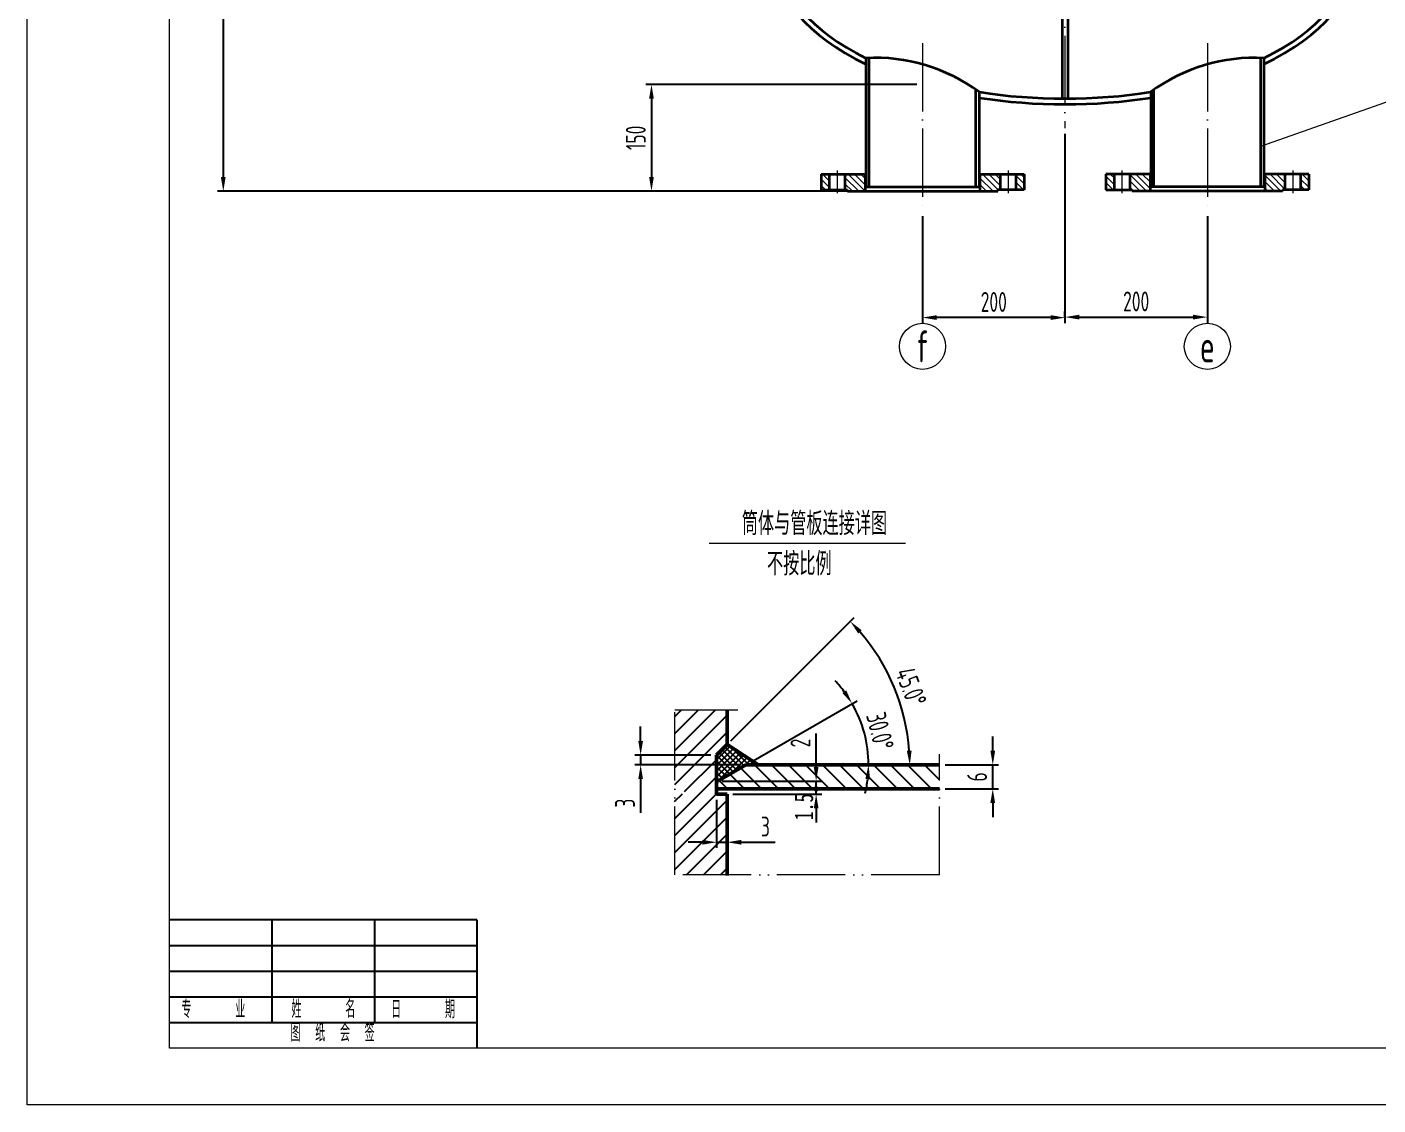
# Model space of a CAD drawing. Header units: millimetres. Extents: x -1140 to 3612, y -5124 to 1604.
# Drawn here: x -1140 to 757, y -5124 to -3610 of the extents above; entities that cross this region are included whole.
import ezdxf
from ezdxf.enums import TextEntityAlignment as Align

# ---------------------------------------------------------------- set-up
doc = ezdxf.new("R2010")
doc.units = ezdxf.units.MM
doc.header["$LTSCALE"] = 4
doc.linetypes.add('ACAD_ISO04W100', pattern=[30, 24, -3, 0, -3])
doc.linetypes.add('ACAD_ISO05W100', pattern=[33, 24, -3, 0, -3, 0, -3])
for name, color, linetype, lineweight in [('1', 3, 'Continuous', 50), ('2', 4, 'Continuous', 25), ('中心线', 1, 'ACAD_ISO04W100', 18), ('中粗线', 3, 'Continuous', 35), ('双点划线', 5, 'ACAD_ISO05W100', 18), ('标注', 7, 'Continuous', 18), ('细实线', 7, 'Continuous', 18)]:
    doc.layers.add(name, color=color, linetype=linetype, lineweight=lineweight)
doc.layers.add('DIM', color=2, linetype='Continuous')
doc.styles.add('HGCAD', font='gbenor.shx', dxfattribs={"width": 0.75, "bigfont": 'gbcbig.shx'})
doc.styles.add('HZTXT', font='Tssdeng.shx', dxfattribs={"bigfont": 'hztxt.shx'})
doc.styles.get("Standard").update_dxf_attribs({"font": 'SIMFANG.TTF'})
doc.dimstyles.new('HGCAD$0', dxfattribs={"dimscale": 8, "dimtxt": 3.5, "dimasz": 2.5, "dimexe": 1, "dimexo": 1, "dimgap": 1, "dimtad": 1, "dimdec": 1, "dimdsep": 46, "dimtxsty": 'HGCAD', "dimcen": 0, "dimadec": 1, "dimazin": 0, "dimtfac": 1, "dimtdec": 1, "dimtmove": 0, "dimatfit": 1, "dimfxl": 0, "dimarcsym": 0})
doc.dimstyles.new('HGCAD$2', dxfattribs={"dimscale": 8, "dimtxt": 3.5, "dimasz": 2.5, "dimexe": 1, "dimexo": 1, "dimgap": 1, "dimtad": 2, "dimtih": 1, "dimdec": 1, "dimdsep": 46, "dimtxsty": 'HGCAD', "dimcen": 0, "dimadec": 0, "dimazin": 0, "dimtfac": 1, "dimtdec": 1, "dimtmove": 0, "dimatfit": 1, "dimfxl": 0, "dimarcsym": 0})
pattern_1 = [(135, (0, 13.331), (-4.490128, -4.490128), [])]

# ---------------------------------------------------------------- blocks, each defined once
blk = doc.blocks.new('HGCAD#HGTFTK~A1Z~HGCAD图框')
at = {"layer": '细实线', "color": 7}
blk.add_lwpolyline([(10, -10), (-584, -10), (-584, 831), (10, 831)], close=True, dxfattribs=at)
at = {"layer": '细实线', "color": 2}
blk.add_lwpolyline([(0, 0), (-559, 0), (-559, 821), (0, 821)], close=True, dxfattribs=at)
blk = doc.blocks.new('*D19')
at = {"layer": 'Defpoints', "color": 0, "ltscale": 8}
for p in [(31.5, -4587.5), (-130.5, -4646.4), (-130.5, -4646.4), (141.3, -4646.4), (-171.5, -4670.1)]:
    blk.add_point(p, dxfattribs=at)
at = {"layer": '标注', "color": 0, "lineweight": -2, "ltscale": 8}
blk.add_line((-123.5, -4642.4), (25.8, -4556.2), dxfattribs=at)
for start, end in [(36.6505, 43.301), (0, 30), (346.699, 353.3495)]:
    blk.add_arc((-130.5, -4646.4), 172.4, start, end, dxfattribs=at)
at = {"layer": '标注', "color": 0, "ltscale": 8}
for points in [[(10.6, -4541.7), (5.1, -4545.3), (18.8, -4560.2)], [(37.5, -4666.2), (44.1, -4666.6), (41.9, -4646.4)]]:
    blk.add_solid(points, dxfattribs=at)
at = {"layer": '标注', "color": 0, "ltscale": 8, "insert": (58.1, -4599), "char_height": 28, "attachment_point": 5, "rotation": 284.1314, "style": 'HGCAD'}
blk.add_mtext('30.0°', dxfattribs=at)
blk = doc.blocks.new('*X10')
at = {"color": 0}
for p, q in [((35.57, 40.8), (32.82, 43.54)), ((38.75, 40.8), (34.84, 44.71)), ((41.93, 40.8), (37.45, 45.28)), ((45.12, 40.8), (40.63, 45.28)), ((48.3, 40.8), (43.81, 45.28)), ((51.48, 40.8), (47, 45.28)), ((54.66, 40.8), (50.18, 45.28)), ((57.84, 40.8), (53.36, 45.28)), ((61.03, 40.8), (56.54, 45.28)), ((64.21, 40.8), (59.72, 45.28)), ((67.39, 40.8), (62.91, 45.28)), ((70.57, 40.8), (66.09, 45.28)), ((72.07, 42.48), (69.27, 45.28)), ((32.39, 40.8), (30.81, 42.38))]:
    blk.add_line(p, q, dxfattribs=at)
blk = doc.blocks.new('*D20')
at = {"layer": 'Defpoints', "color": 0, "ltscale": 8}
for p in [(61.6, -4503.9), (-157, -4618.1), (-171.5, -4632.6), (-130.5, -4646.4), (141.3, -4646.4)]:
    blk.add_point(p, dxfattribs=at)
at = {"layer": '标注', "color": 0, "lineweight": -2, "ltscale": 8}
blk.add_line((-151.4, -4612.4), (21.9, -4439.1), dxfattribs=at)
blk.add_arc((-185.4, -4646.4), 285.1, 4.0197, 40.9803, dxfattribs=at)
at = {"layer": '标注', "color": 0, "ltscale": 8}
for points in [[(27.4, -4461.7), (32.3, -4457.2), (16.2, -4444.8)], [(102.4, -4626.3), (95.7, -4626.5), (99.8, -4646.4)]]:
    blk.add_solid(points, dxfattribs=at)
at = {"layer": '标注', "color": 0, "ltscale": 8, "insert": (101.5, -4536.8), "char_height": 28, "attachment_point": 5, "rotation": 290.9055, "style": 'HGCAD'}
blk.add_mtext('45.0°', dxfattribs=at)
blk = doc.blocks.new('*D21')
at = {"layer": 'Defpoints', "color": 0, "ltscale": 8}
for p in [(-278.2, -4646.4), (-171.5, -4632.6), (-129.6, -4646.4)]:
    blk.add_point(p, dxfattribs=at)
at = {"layer": '标注', "color": 0, "lineweight": -2, "ltscale": 8}
for p, q in [((-278.2, -4612.6), (-278.2, -4592.6)), ((-179.5, -4632.6), (-286.2, -4632.6)), ((-137.6, -4646.4), (-286.2, -4646.4)), ((-278.2, -4632.6), (-278.2, -4646.4)), ((-278.2, -4666.4), (-278.2, -4713.7))]:
    blk.add_line(p, q, dxfattribs=at)
at = {"layer": '标注', "color": 0, "ltscale": 8}
for points in [[(-281.6, -4612.6), (-274.9, -4612.6), (-278.2, -4632.6)], [(-281.6, -4666.4), (-274.9, -4666.4), (-278.2, -4646.4)]]:
    blk.add_solid(points, dxfattribs=at)
at = {"layer": '标注', "color": 0, "ltscale": 8, "insert": (-300.2, -4700.1), "char_height": 28, "attachment_point": 5, "rotation": 90, "style": 'HGCAD'}
blk.add_mtext('3', dxfattribs=at)
blk = doc.blocks.new('*D22')
at = {"layer": 'Defpoints', "color": 0, "ltscale": 8}
for p in [(-171.5, -4669.4), (-31.7, -4669.4), (-156.7, -4687.5)]:
    blk.add_point(p, dxfattribs=at)
at = {"layer": '标注', "color": 0, "lineweight": -2, "ltscale": 8}
for p, q in [((-31.7, -4649.4), (-31.7, -4602.1)), ((-163.5, -4669.4), (-23.7, -4669.4)), ((-31.7, -4687.5), (-31.7, -4669.4)), ((-148.7, -4687.5), (-23.7, -4687.5)), ((-31.7, -4707.5), (-31.7, -4727.5))]:
    blk.add_line(p, q, dxfattribs=at)
at = {"layer": '标注', "color": 0, "ltscale": 8}
for points in [[(-35, -4649.4), (-28.4, -4649.4), (-31.7, -4669.4)], [(-35, -4707.5), (-28.4, -4707.5), (-31.7, -4687.5)]]:
    blk.add_solid(points, dxfattribs=at)
at = {"layer": '标注', "color": 0, "ltscale": 8, "insert": (-53.7, -4615.7), "char_height": 28, "attachment_point": 5, "rotation": 90, "style": 'HGCAD'}
blk.add_mtext('2', dxfattribs=at)
blk = doc.blocks.new('*D23')
at = {"layer": 'Defpoints', "color": 0, "ltscale": 8}
for p in [(-171.5, -4687.5), (-156.7, -4751.9), (-156.7, -4755)]:
    blk.add_point(p, dxfattribs=at)
at = {"layer": '标注', "color": 0, "lineweight": -2, "ltscale": 8}
for p, q in [((-171.5, -4695.5), (-171.5, -4763)), ((-191.5, -4755), (-211.5, -4755)), ((-171.5, -4755), (-156.7, -4755)), ((-156.7, -4759.9), (-156.7, -4763)), ((-136.7, -4755), (-89.4, -4755))]:
    blk.add_line(p, q, dxfattribs=at)
at = {"layer": '标注', "color": 0, "ltscale": 8}
for points in [[(-191.5, -4751.7), (-191.5, -4758.4), (-171.5, -4755)], [(-136.7, -4751.7), (-136.7, -4758.4), (-156.7, -4755)]]:
    blk.add_solid(points, dxfattribs=at)
at = {"layer": '标注', "color": 0, "ltscale": 8, "insert": (-103, -4733), "char_height": 28, "attachment_point": 5, "style": 'HGCAD'}
blk.add_mtext('3', dxfattribs=at)
blk = doc.blocks.new('*X11')
at = {"color": 0}
for p, q in [((30.35, 46.26), (32.85, 48.76)), ((30.35, 45.2), (33.5, 48.35)), ((34.84, 44.71), (31.39, 48.16)), ((35.51, 45.1), (31.92, 48.69)), ((36.39, 45.28), (33.01, 48.66)), ((30.35, 44.14), (34.14, 47.93)), ((30.35, 43.08), (34.78, 47.51)), ((33.5, 43.93), (30.35, 47.08)), ((32.82, 43.54), (30.35, 46.02)), ((30.59, 42.25), (35.42, 47.09)), ((34.17, 44.32), (30.86, 47.63)), ((33.1, 43.7), (36.06, 46.67)), ((35.6, 45.15), (36.71, 46.25)), ((37.45, 45.28), (36.06, 46.68)), ((36.8, 45.28), (37.35, 45.83)), ((32.15, 43.16), (30.35, 44.95)), ((31.48, 42.77), (30.35, 43.89)), ((37.86, 45.28), (37.99, 45.41)), ((30.81, 42.38), (30.35, 42.83))]:
    blk.add_line(p, q, dxfattribs=at)
blk = doc.blocks.new('*D24')
at = {"layer": 'Defpoints', "color": 0, "ltscale": 8}
for p in [(141.3, -4646.4), (216.4, -4646.4), (141.3, -4680)]:
    blk.add_point(p, dxfattribs=at)
at = {"layer": '标注', "color": 0, "lineweight": -2, "ltscale": 8}
for p, q in [((216.4, -4626.4), (216.4, -4606.4)), ((149.3, -4646.4), (224.4, -4646.4)), ((216.4, -4680), (216.4, -4646.4)), ((149.3, -4680), (224.4, -4680)), ((216.4, -4700), (216.4, -4720))]:
    blk.add_line(p, q, dxfattribs=at)
at = {"layer": '标注', "color": 0, "ltscale": 8}
for points in [[(213, -4626.4), (219.7, -4626.4), (216.4, -4646.4)], [(213, -4700), (219.7, -4700), (216.4, -4680)]]:
    blk.add_solid(points, dxfattribs=at)
at = {"layer": '标注', "color": 0, "ltscale": 8, "insert": (194.4, -4663.2), "char_height": 28, "attachment_point": 5, "rotation": 90, "style": 'HGCAD'}
blk.add_mtext('6 ', dxfattribs=at)
blk = doc.blocks.new('*D48')
at = {"layer": 'Defpoints', "color": 0, "ltscale": 8}
for p in [(117.8, -3690.4), (-263, -3840.4), (117.8, -3840.4)]:
    blk.add_point(p, dxfattribs=at)
at = {"layer": '标注', "color": 0, "lineweight": -2, "ltscale": 8}
for p, q in [((109.8, -3690.4), (-271, -3690.4)), ((-263, -3710.4), (-263, -3820.4)), ((109.8, -3840.4), (-271, -3840.4))]:
    blk.add_line(p, q, dxfattribs=at)
at = {"layer": '标注', "color": 0, "ltscale": 8}
for points in [[(-266.3, -3710.4), (-259.7, -3710.4), (-263, -3690.4)], [(-266.3, -3820.4), (-259.7, -3820.4), (-263, -3840.4)]]:
    blk.add_solid(points, dxfattribs=at)
at = {"layer": '标注', "color": 0, "ltscale": 8, "insert": (-285, -3765.4), "char_height": 28, "attachment_point": 5, "rotation": 90, "style": 'HGCAD'}
blk.add_mtext('150', dxfattribs=at)
blk = doc.blocks.new('*D49')
at = {"layer": 'Defpoints', "color": 0, "ltscale": 8}
for p in [(317.8, -3751.9), (117.8, -3867.5), (117.8, -4018)]:
    blk.add_point(p, dxfattribs=at)
at = {"layer": '标注', "color": 0, "lineweight": -2, "ltscale": 8}
for p, q in [((317.8, -3759.9), (317.8, -4026)), ((117.8, -3875.5), (117.8, -4026)), ((297.8, -4018), (137.8, -4018))]:
    blk.add_line(p, q, dxfattribs=at)
at = {"layer": '标注', "color": 0, "ltscale": 8}
for points in [[(137.8, -4014.6), (137.8, -4021.3), (117.8, -4018)], [(297.8, -4014.6), (297.8, -4021.3), (317.8, -4018)]]:
    blk.add_solid(points, dxfattribs=at)
at = {"layer": '标注', "color": 0, "ltscale": 8, "insert": (217.8, -3996), "char_height": 28, "attachment_point": 5, "style": 'HGCAD'}
blk.add_mtext('200', dxfattribs=at)
blk = doc.blocks.new('*D50')
at = {"layer": 'Defpoints', "color": 0, "ltscale": 8}
for p in [(517.8, -3867.5), (517.8, -4017.3), (317.8, -4026)]:
    blk.add_point(p, dxfattribs=at)
at = {"layer": '标注', "color": 0, "lineweight": -2, "ltscale": 8}
for p, q in [((517.8, -3875.5), (517.8, -4025.3)), ((317.8, -4018), (317.8, -4009.3)), ((337.8, -4017.3), (497.8, -4017.3))]:
    blk.add_line(p, q, dxfattribs=at)
at = {"layer": '标注', "color": 0, "ltscale": 8}
for points in [[(337.8, -4014), (337.8, -4020.6), (317.8, -4017.3)], [(497.8, -4014), (497.8, -4020.6), (517.8, -4017.3)]]:
    blk.add_solid(points, dxfattribs=at)
at = {"layer": '标注', "color": 0, "ltscale": 8, "insert": (417.8, -3995.3), "char_height": 28, "attachment_point": 5, "style": 'HGCAD'}
blk.add_mtext('200', dxfattribs=at)
blk = doc.blocks.new('*D60')
at = {"layer": 'Defpoints', "color": 0, "ltscale": 8}
for p in [(317.8, 1240.7), (-864.4, -3840.4), (-168.6, -3840.4)]:
    blk.add_point(p, dxfattribs=at)
at = {"layer": '标注', "color": 0, "lineweight": -2, "ltscale": 8}
for p, q in [((309.8, 1240.7), (-872.4, 1240.7)), ((-864.4, 1220.7), (-864.4, -3820.4)), ((-176.6, -3840.4), (-872.4, -3840.4))]:
    blk.add_line(p, q, dxfattribs=at)
at = {"layer": '标注', "color": 0, "ltscale": 8}
for points in [[(-867.8, 1220.7), (-861.1, 1220.7), (-864.4, 1240.7)], [(-867.8, -3820.4), (-861.1, -3820.4), (-864.4, -3840.4)]]:
    blk.add_solid(points, dxfattribs=at)
at = {"layer": '标注', "color": 0, "ltscale": 8, "insert": (-886.4, -1299.9), "char_height": 28, "attachment_point": 5, "rotation": 90, "style": 'HGCAD'}
blk.add_mtext('5081', dxfattribs=at)

msp = doc.modelspace()

# ---------------------------------------------------------------- hatches: boundary and pattern name
at = {"layer": '细实线', "ltscale": 8}
h = msp.add_hatch(dxfattribs=at)
h.set_pattern_fill('ANSI31', color=256, scale=2, angle=90, style=0)
h.set_pattern_definition(pattern_1)
h.paths.add_polyline_path([(-24.72, -3816.42), (-24.72, -3838.42), (-13.22, -3838.42), (-13.22, -3816.42)])
h.paths.add_polyline_path([(260.28, -3816.42), (260.28, -3838.42), (248.78, -3838.42), (248.78, -3816.42)])
h.paths.add_polyline_path([(37.28, -3816.42), (37.28, -3840.42), (12.28, -3840.42), (12.28, -3838.42), (8.78, -3838.42), (8.78, -3816.42)])
h.paths.add_polyline_path([(198.28, -3816.42), (198.28, -3840.42), (223.28, -3840.42), (223.28, -3838.42), (226.78, -3838.42), (226.78, -3816.42)])
h = msp.add_hatch(dxfattribs=at)
h.set_pattern_fill('ANSI31', color=256, scale=2, angle=90, style=0)
h.set_pattern_definition(pattern_1)
h.paths.add_polyline_path([(660.28, -3816.42), (660.28, -3838.42), (648.78, -3838.42), (648.78, -3816.42)])
h.paths.add_polyline_path([(375.28, -3816.42), (375.28, -3838.42), (386.78, -3838.42), (386.78, -3816.42)])
h.paths.add_polyline_path([(598.28, -3816.42), (598.28, -3840.42), (623.28, -3840.42), (623.28, -3838.42), (626.78, -3838.42), (626.78, -3816.42)])
h.paths.add_polyline_path([(437.28, -3816.42), (437.28, -3840.42), (412.28, -3840.42), (412.28, -3838.42), (408.78, -3838.42), (408.78, -3816.42)])

# ---------------------------------------------------------------- linework, layer by layer
at = {"color": 0}
for p, q in [((-230.22, -4626.15), (-173.11, -4569.03)), ((-230.22, -4602.28), (-196.97, -4569.03)), ((-230.22, -4578.42), (-220.84, -4569.03)), ((-230.22, -4650.01), (-156.69, -4576.48)), ((-230.22, -4673.87), (-156.69, -4600.34)), ((-216.38, -4683.9), (-171.54, -4639.06)), ((-230.22, -4721.6), (-171.54, -4662.92)), ((-230.22, -4745.47), (-171.54, -4686.79)), ((-230.44, -4697.96), (-219.33, -4686.84)), ((-230.22, -4769.33), (-156.69, -4695.8)), ((-230.22, -4793.2), (-156.69, -4719.67)), ((-213.75, -4800.59), (-156.69, -4743.53)), ((-189.88, -4800.59), (-156.69, -4767.4)), ((-166.02, -4800.59), (-156.69, -4791.26))]:
    msp.add_line(p, q, dxfattribs=at)
at = {"layer": '1', "color": 3}
for p, q in [((-156.69, -4569.03), (-156.69, -4617.74)), ((-171.54, -4632.59), (-156.69, -4617.74)), ((-156.69, -4617.74), (-112.39, -4646.63)), ((-171.54, -4632.59), (-171.54, -4687.46)), ((-171.54, -4670.14), (-130.46, -4646.42)), ((141.35, -4646.42), (-130.46, -4646.42)), ((141.35, -4680.04), (-171.54, -4680.04)), ((-156.69, -4687.46), (-171.54, -4687.46)), ((-156.69, -4687.46), (-156.69, -4801.76))]:
    msp.add_line(p, q, dxfattribs=at)
at = {"layer": 'DIM', "const_width": 3.75}
msp.add_lwpolyline([(-33.58, -4680.04, 1), (-29.83, -4680.04, 1)], format="xyb", close=True, dxfattribs=at)
at = {"layer": '中心线'}
for p, q in [((317.78, 1302.06), (317.78, -3751.94)), ((117.78, -3632.36), (117.78, -3867.51)), ((517.78, -3632.36), (517.78, -3867.51)), ((-2.22, -3811.42), (-2.22, -3843.42)), ((237.78, -3811.42), (237.78, -3843.42)), ((397.78, -3811.42), (397.78, -3843.42)), ((637.78, -3811.42), (637.78, -3843.42))]:
    msp.add_line(p, q, dxfattribs=at)
at = {"layer": '中粗线', "ltscale": 8}
for p, q in [((313.78, -3235.32), (313.78, -3710.31)), ((321.78, -3235.32), (321.78, -3710.31)), ((38.28, -3653.39), (38.28, -3834.42)), ((42.78, -3834.42), (42.78, -3653.19)), ((592.78, -3834.42), (592.78, -3653.19)), ((597.28, -3653.39), (597.28, -3834.42)), ((192.78, -3834.42), (192.78, -3697.79)), ((442.78, -3834.42), (442.78, -3697.79)), ((197.28, -3701.03), (197.28, -3834.42)), ((438.28, -3701.03), (438.28, -3834.42)), ((-24.72, -3816.42), (-24.72, -3838.42)), ((-24.72, -3816.42), (38.28, -3816.42)), ((-13.22, -3816.42), (-13.22, -3838.42)), ((8.78, -3816.42), (8.78, -3838.42)), ((37.28, -3816.42), (37.28, -3840.42)), ((197.28, -3816.42), (260.28, -3816.42)), ((198.28, -3816.42), (198.28, -3840.42)), ((226.78, -3816.42), (226.78, -3838.42)), ((248.78, -3816.42), (248.78, -3838.42)), ((260.28, -3816.42), (260.28, -3838.42)), ((375.28, -3816.42), (375.28, -3838.42)), ((438.28, -3816.42), (375.28, -3816.42)), ((386.78, -3816.42), (386.78, -3838.42)), ((408.78, -3816.42), (408.78, -3838.42)), ((437.28, -3816.42), (437.28, -3840.42)), ((660.28, -3816.42), (597.28, -3816.42)), ((598.28, -3816.42), (598.28, -3840.42)), ((626.78, -3816.42), (626.78, -3838.42)), ((648.78, -3816.42), (648.78, -3838.42)), ((660.28, -3816.42), (660.28, -3838.42)), ((-24.72, -3838.42), (12.28, -3838.42)), ((12.28, -3838.42), (12.28, -3840.42)), ((12.28, -3840.42), (223.28, -3840.42)), ((38.28, -3834.42), (197.28, -3834.42)), ((38.28, -3840.42), (197.28, -3840.42)), ((223.28, -3840.42), (223.28, -3838.42)), ((260.28, -3838.42), (223.28, -3838.42)), ((375.28, -3838.42), (412.28, -3838.42)), ((412.28, -3840.42), (412.28, -3838.42)), ((623.28, -3840.42), (412.28, -3840.42)), ((597.28, -3834.42), (438.28, -3834.42)), ((597.28, -3840.42), (438.28, -3840.42)), ((660.28, -3838.42), (623.28, -3838.42)), ((623.28, -3838.42), (623.28, -3840.42))]:
    msp.add_line(p, q, dxfattribs=at)
for centre, start, end in [((51.39, -3898.83), 53.58772, 93.05621), ((584.18, -3898.83), 86.94379, 126.41228)]:
    msp.add_arc(centre, 245.78, start, end, dxfattribs=at)
for major_axis, ratio, start_param, end_param in [((-408, 0), 0.5098039, 0, 0.8161253), ((-400, 0), 0.5, 0, 0.7971477), ((-408, 0), 0.5098039, 2.3254673, 3.1415927), ((-400, 0), 0.5, 2.344445, 3.1415927), ((-400, 0), 0.5, 1.264793, 1.8767996), ((-408, 0), 0.5098039, 1.2709817, 1.870611)]:
    msp.add_ellipse((317.78, -3510.32), major_axis=major_axis, ratio=ratio, start_param=start_param, end_param=end_param, dxfattribs=at)
at = {"layer": '双点划线'}
for p, q in [((-230.22, -4800.59), (-230.22, -4569.03)), ((-230.22, -4569.03), (-141.69, -4569.03)), ((141.35, -4800.59), (141.35, -4631.42)), ((141.35, -4800.59), (-230.22, -4800.59))]:
    msp.add_line(p, q, dxfattribs=at)
at = {"layer": '标注', "ltscale": 8}
msp.add_line((592.78, -3777.33), (793.79, -3706.32), dxfattribs=at)
at = {"layer": '标注', "ltscale": 6}
msp.add_line((-181.95, -4334.78), (93.6, -4334.78), dxfattribs=at)
for centre in [(117.78, -4058.36), (517.78, -4058.36)]:
    msp.add_circle(centre, 32.4, dxfattribs=at)
at = {"layer": '细实线', "color": 0, "lineweight": -3}
for p, q in [((-508.07, -4864.12), (-940.07, -4864.12)), ((-796.07, -4864.12), (-796.07, -5008.12)), ((-652.07, -4864.12), (-652.07, -5008.12)), ((-508.07, -4864.12), (-508.07, -5044.12)), ((-940.07, -4900.12), (-508.07, -4900.12)), ((-940.07, -4936.12), (-508.07, -4936.12)), ((-940.07, -4972.12), (-508.07, -4972.12)), ((-940.07, -5008.12), (-508.07, -5008.12))]:
    msp.add_line(p, q, dxfattribs=at)
for p in [(-796.07, -4864.12), (-652.07, -4864.12)]:
    msp.add_point(p, dxfattribs=at)

# ---------------------------------------------------------------- block references
at = {"layer": '2', "xscale": 7.5, "yscale": 7.5, "zscale": 7.5}
for name in ['*X11', '*X10']:
    msp.add_blockref(name, (-399.18, -4986.02), dxfattribs=at)
at = {"layer": '中心线', "ltscale": 8, "xscale": 8, "yscale": 8, "zscale": 8}
msp.add_blockref('HGCAD#HGTFTK~A1Z~HGCAD图框', (3531.93, -5044.12), dxfattribs=at)

# ---------------------------------------------------------------- texts
at = {"color": 7, "linetype": 'Continuous', "lineweight": 18, "style": 'HGCAD', "width": 0.75}
for s, p in [('专      业', (-923.25, -5002.06)), ('姓      名', (-768.69, -5001.85)), ('日      期', (-628.76, -5002.35)), ('图  纸  会  签', (-769.93, -5035))]:
    msp.add_text(s, height=25.2, dxfattribs=at).set_placement(p)
at = {"layer": '标注', "color": 3, "ltscale": 6, "style": 'HGCAD', "width": 0.75}
for s, p in [('f', (117.78, -4058.36)), ('e', (517.78, -4058.36))]:
    msp.add_text(s, height=45, dxfattribs=at).set_placement(p, align=Align.MIDDLE)
at = {"layer": '标注', "ltscale": 6, "style": 'HZTXT', "width": 0.7}
for s, p in [('筒体与管板连接详图', (-136.09, -4323.57)), ('不按比例', (-100.66, -4380.14))]:
    msp.add_text(s, height=32.393, dxfattribs=at).set_placement(p)
at = {"layer": '标注', "ltscale": 6, "width": 0.7}
msp.add_text('1.5', height=26.25, rotation=90, dxfattribs=at).set_placement((-35.89, -4724.13))

# ---------------------------------------------------------------- dimensions: what is measured, and where the dimension line sits
at = {"layer": '标注', "ltscale": 8}
dim = msp.add_linear_dim(base=(-864.43, -3840.42), p1=(317.78, 1240.68), p2=(-168.55, -3840.42), angle=90, dimstyle='HGCAD$0', override={"dimdec": 0}, dxfattribs=at)
dim.commit()
dim.dimension.update_dxf_attribs({"geometry": '*D60', "text_midpoint": (-864.43, -1299.87), "dimtype": 160})
dim = msp.add_linear_dim(base=(-263, -3840.42), p1=(117.78, -3690.42), p2=(117.78, -3840.42), angle=90, dimstyle='HGCAD$0', override={"dimdec": 0}, dxfattribs=at)
dim.commit()
dim.dimension.update_dxf_attribs({"geometry": '*D48', "text_midpoint": (-285, -3765.42)})
for base, p1, p2, picture, middle in [((117.78, -4017.96), (317.78, -3751.94), (117.78, -3867.51), '*D49', (217.78, -3995.96)), ((517.78, -4017.3), (317.78, -4025.96), (517.78, -3867.51), '*D50', (417.78, -3995.3))]:
    dim = msp.add_linear_dim(base=base, p1=p1, p2=p2, dimstyle='HGCAD$0', override={"dimdec": 0}, dxfattribs=at)
    dim.commit()
    dim.dimension.update_dxf_attribs({"geometry": picture, "text_midpoint": middle})
for base, line2, picture, middle in [((61.56, -4503.85), ((-171.54, -4632.59), (-157.02, -4618.08)), '*D20', (80.99, -4544.68)), ((31.54, -4587.46), ((-171.54, -4670.14), (-130.46, -4646.42)), '*D19', (36.72, -4604.33))]:
    dim = msp.add_angular_dim_2l(base=base, line1=((141.35, -4646.42), (-130.46, -4646.42)), line2=line2, dimstyle='HGCAD$2', override={"dimtad": 1, "dimtih": 0, "dimdec": 0, "dimadec": 1}, dxfattribs=at)
    dim.commit()
    dim.dimension.update_dxf_attribs({"geometry": picture, "text_midpoint": middle, "dimtype": 162})
for base, p1, p2, text, picture, middle in [((-278.24, -4646.42), (-171.54, -4632.59), (-129.59, -4646.42), '3', '*D21', (-300.24, -4700.07)), ((-31.71, -4669.38), (-156.69, -4687.46), (-171.54, -4669.38), '2', '*D22', (-53.71, -4615.73)), ((216.37, -4646.42), (141.35, -4680.04), (141.35, -4646.42), '6 ', '*D24', (194.37, -4663.23))]:
    dim = msp.add_linear_dim(base=base, p1=p1, p2=p2, angle=90, text=text, dimstyle='HGCAD$0', override={"dimdec": 0}, dxfattribs=at)
    dim.commit()
    dim.dimension.update_dxf_attribs({"geometry": picture, "text_midpoint": middle})
dim = msp.add_linear_dim(base=(-156.69, -4755.04), p1=(-171.54, -4687.46), p2=(-156.69, -4751.92), text='3', dimstyle='HGCAD$0', override={"dimdec": 0}, dxfattribs=at)
dim.commit()
dim.dimension.update_dxf_attribs({"geometry": '*D23', "text_midpoint": (-103.04, -4733.04)})

doc.saveas('drawing.dxf')
